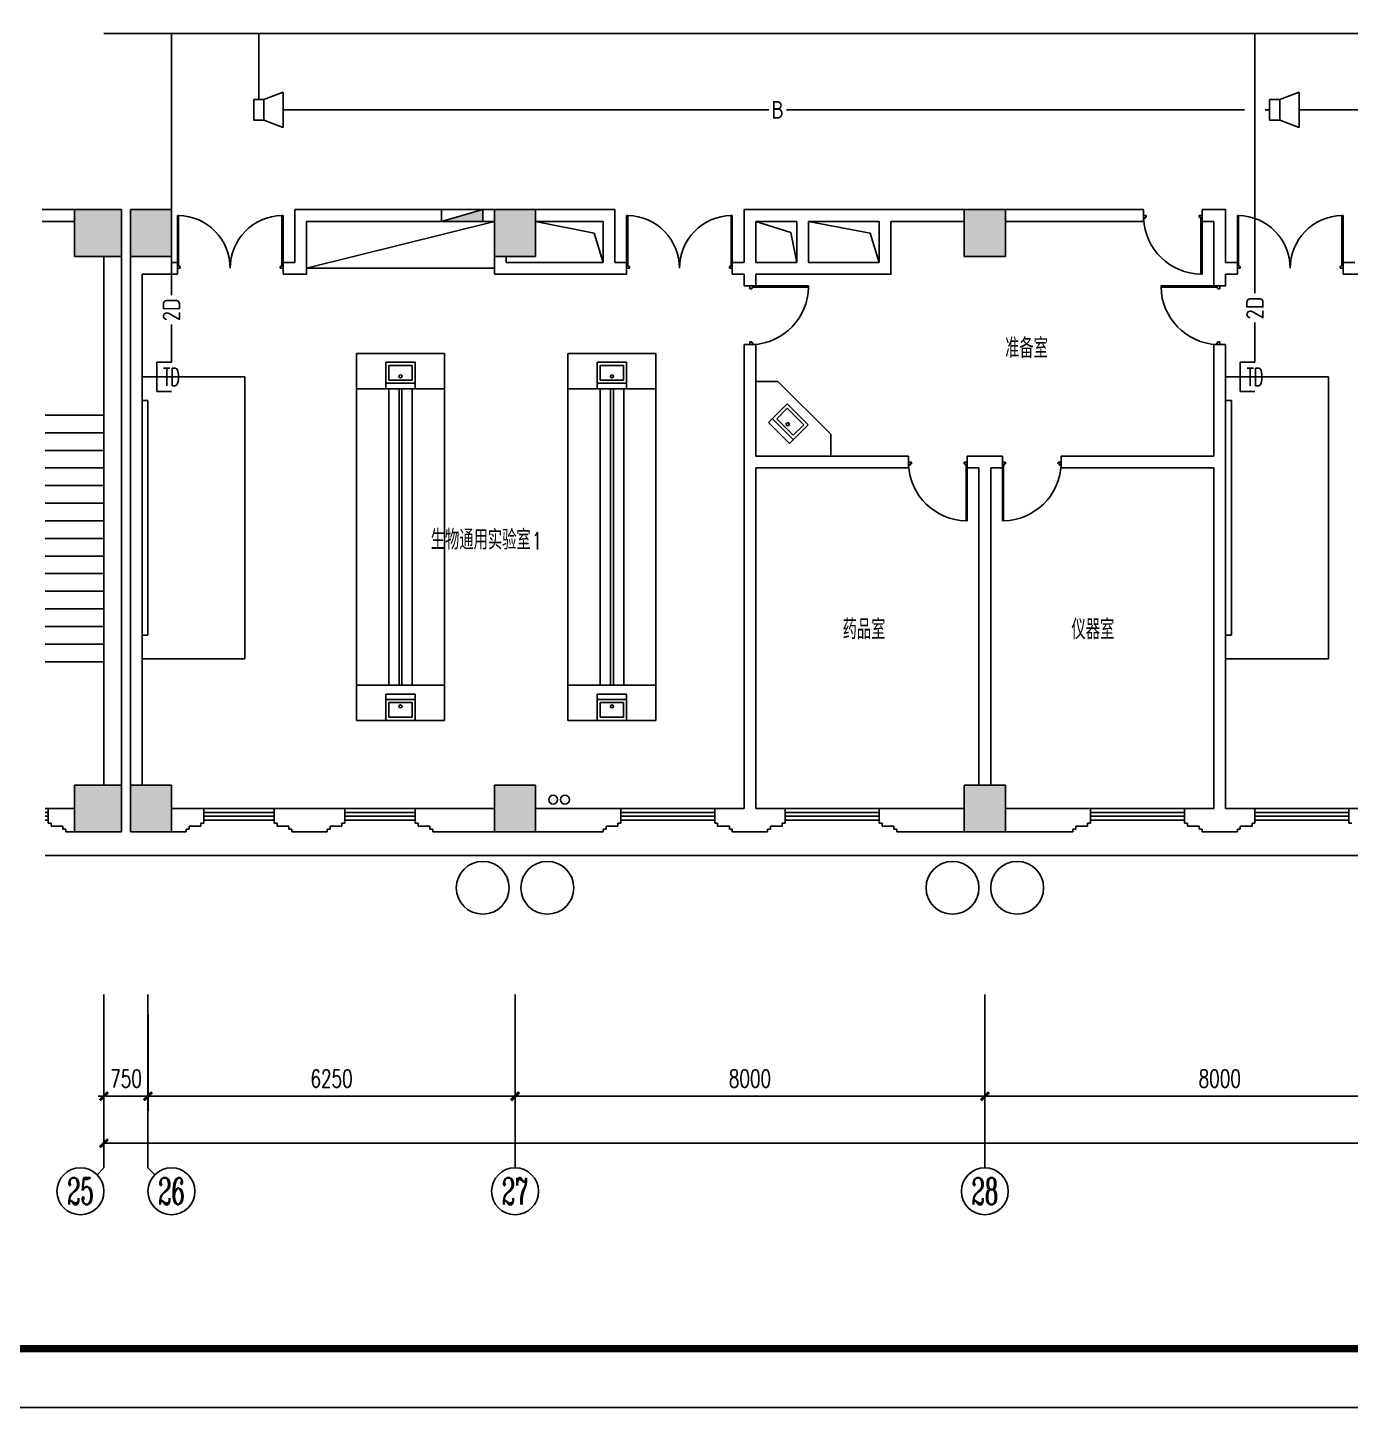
# Model space of a CAD drawing. Extents: x 190999 to 834799, y -200814 to 215286.
# Drawn here: x 563485 to 586010, y 71786 to 95286 of the extents above; entities that cross this region are included whole.
import ezdxf
from ezdxf.enums import TextEntityAlignment as Align

# ---------------------------------------------------------------- set-up
doc = ezdxf.new("R2010")
doc.units = 0
doc.header["$LTSCALE"] = 1000
doc.header["$MEASUREMENT"] = 0
for name, color, linetype in [('00-EQUIP', 3, 'Continuous'), ('00-SIG_TEXT', 7, 'Continuous'), ('00-WIRE-4', 6, 'Continuous'), ('A-墙线', 2, 'Continuous'), ('A-外包装修', 250, 'Continuous'), ('A-外窗', 145, 'Continuous'), ('A-家具', 250, 'Continuous'), ('A-门', 167, 'Continuous'), ('AXIS', 3, 'Continuous'), ('AXIS_TEXT', 7, 'Continuous'), ('COLUMN', 2, 'Continuous'), ('EQUIP_消火栓', 6, 'Continuous'), ('PUB_HATCH', 250, 'Continuous'), ('STAIR', 5, 'Continuous'), ('图框', 189, 'Continuous'), ('房间名称', 7, 'Continuous'), ('桥架', 1, 'Continuous'), ('洞口线', 177, 'Continuous'), ('雨水管', 3, 'Continuous')]:
    doc.layers.add(name, color=color, linetype=linetype)
doc.styles.add('-GBCBIGGBENOR', font='GBENOR.shx', dxfattribs={"bigfont": 'GBCBIG.shx'})
doc.styles.add('_COMPLEX', font='COMPLEX.shx', dxfattribs={"width": 0.5})
doc.styles.add('_TCH_AXIS', font='COMPLEX', dxfattribs={"bigfont": 'GBCBIG'})
doc.styles.add('_TCH_DIM', font='SIMPLEX', dxfattribs={"bigfont": 'GBCBIG'})
doc.styles.add('COMPLEX', font='COMPLEX')
doc.styles.add('DIM_FONT', font='SIMPLEX', dxfattribs={"width": 0.7, "bigfont": 'GBCBIG'})
doc.styles.get("Standard").update_dxf_attribs({"font": 'simhei.ttf'})
doc.styles.add('zz-1', font='arial.ttf', dxfattribs={"width": 0.8})
doc.dimstyles.new('DIMN', dxfattribs={"dimtxt": 300, "dimasz": 100, "dimexe": 250, "dimexo": 300, "dimgap": 150, "dimtad": 1, "dimdec": 0, "dimzin": 0, "dimdsep": 46, "dimtxsty": 'DIM_FONT', "dimblk": 'ARCHTICK', "dimcen": 0.09, "dimclrt": 7, "dimazin": 2, "dimtfac": 1, "dimtdec": 0, "dimtix": 1, "dimtmove": 2, "dimatfit": 3, "dimfxl": 0, "dimtolj": 1, "dimtzin": 0, "dimarcsym": 0})

# ---------------------------------------------------------------- blocks, each defined once
blk = doc.blocks.new('TJAD_TK_A0')
at = {"layer": '图框'}
blk.add_line((973, -441.7), (2162, -441.7), dxfattribs=at)
at = {"layer": '图框', "const_width": 1.2}
blk.add_lwpolyline([(2152, -431.7), (2152, 389.3), (998, 389.3), (998, -431.7)], close=True, dxfattribs=at)
blk = doc.blocks.new('m1000')
at = {"layer": 'A-墙线'}
for p, q in [((0, 0), (0, 200)), ((1000, 0), (1000, 200))]:
    blk.add_line(p, q, dxfattribs=at)
at = {"layer": 'A-门'}
for p, q in [((0, 1100), (0, 100)), ((0, 1100), (20, 1100)), ((20, 1100), (20, 150)), ((0, 150), (30, 150)), ((0, 100), (50, 100)), ((30, 150), (30, 130)), ((30, 130), (50, 130)), ((50, 130), (50, 100)), ((950, 130), (950, 100)), ((970, 130), (950, 130)), ((1000, 100), (950, 100)), ((970, 150), (970, 130)), ((1000, 150), (970, 150)), ((1000, 150), (1000, 100))]:
    blk.add_line(p, q, dxfattribs=at)
blk.add_arc((0, 100), 1000, 2.866, 88.854, dxfattribs=at)
blk = doc.blocks.new('m1800')
at = {"layer": 'A-墙线'}
for p, q in [((-900, -100), (-900, 100)), ((900, -100), (900, 100))]:
    blk.add_line(p, q, dxfattribs=at)
at = {"layer": 'A-门'}
for p, q in [((-900, 900), (-900, 0)), ((-900, 900), (-880, 900)), ((-880, 900), (-880, 50)), ((880, 900), (880, 50)), ((900, 900), (880, 900)), ((900, 900), (900, 0)), ((-900, 50), (-870, 50)), ((-900, 0), (-850, 0)), ((-870, 50), (-870, 30)), ((-870, 30), (-850, 30)), ((-850, 30), (-850, 0)), ((850, 30), (850, 0)), ((870, 30), (850, 30)), ((900, 0), (850, 0)), ((870, 50), (870, 30)), ((900, 50), (870, 50))]:
    blk.add_line(p, q, dxfattribs=at)
for centre, start, end in [((-900, 0), 0, 88.7267), ((900, 0), 91.2733, 180)]:
    blk.add_arc(centre, 900, start, end, dxfattribs=at)
blk = doc.blocks.new('$TwtSys$00000434')
for p, q in [((-0.5, 0.5), (-0.5, -0.5)), ((-0.5, -0.5), (0.5, 0.5)), ((0.5, 0.5), (-0.5, 0.5)), ((0.5, -0.5), (0.5, 0.5)), ((-0.5, -0.5), (0.5, -0.5))]:
    blk.add_line(p, q)
blk.add_solid([(0.5, -0.5), (0.5, 0.5), (-0.5, -0.5)])
blk = doc.blocks.new('_ArchTick')
at = {"const_width": 0.5}
blk.add_lwpolyline([(-0.7, -0.7), (0.7, 0.7)], dxfattribs=at)
blk = doc.blocks.new('*D261')
at = {"layer": 'AXIS', "color": 0, "lineweight": -2}
for p, q in [((579785, 78486), (579785, 76836)), ((587785, 78486), (587785, 76836)), ((579785, 77086), (587785, 77086))]:
    blk.add_line(p, q, dxfattribs=at)
at = {"layer": 'Defpoints', "color": 0}
for p in [(579785, 78786), (587785, 78786), (587785, 77086)]:
    blk.add_point(p, dxfattribs=at)
at = {"layer": 'AXIS', "color": 0, "lineweight": -2, "xscale": 100, "yscale": 100, "zscale": 100, "rotation": 180}
blk.add_blockref('_ArchTick', (579785, 77086), dxfattribs=at)
at = {"layer": 'AXIS', "color": 0, "lineweight": -2, "xscale": 100, "yscale": 100, "zscale": 100}
blk.add_blockref('_ArchTick', (587785, 77086), dxfattribs=at)
at = {"layer": 'AXIS', "color": 7, "insert": (583785, 77386), "char_height": 300, "attachment_point": 5, "style": 'DIM_FONT'}
blk.add_mtext('\\A1;8000', dxfattribs=at)
blk = doc.blocks.new('*D262')
at = {"layer": 'AXIS', "color": 0, "lineweight": -2}
for p, q in [((571785, 78486), (571785, 76836)), ((579785, 78486), (579785, 76836)), ((571785, 77086), (579785, 77086))]:
    blk.add_line(p, q, dxfattribs=at)
at = {"layer": 'Defpoints', "color": 0}
for p in [(571785, 78786), (579785, 78786), (579785, 77086)]:
    blk.add_point(p, dxfattribs=at)
at = {"layer": 'AXIS', "color": 0, "lineweight": -2, "xscale": 100, "yscale": 100, "zscale": 100, "rotation": 180}
blk.add_blockref('_ArchTick', (571785, 77086), dxfattribs=at)
at = {"layer": 'AXIS', "color": 0, "lineweight": -2, "xscale": 100, "yscale": 100, "zscale": 100}
blk.add_blockref('_ArchTick', (579785, 77086), dxfattribs=at)
at = {"layer": 'AXIS', "color": 7, "insert": (575785, 77386), "char_height": 300, "attachment_point": 5, "style": 'DIM_FONT'}
blk.add_mtext('\\A1;8000', dxfattribs=at)
blk = doc.blocks.new('*D263')
at = {"layer": 'AXIS', "color": 0, "lineweight": -2}
for p, q in [((565535, 78486), (565535, 76836)), ((571785, 78486), (571785, 76836)), ((565535, 77086), (571785, 77086))]:
    blk.add_line(p, q, dxfattribs=at)
at = {"layer": 'Defpoints', "color": 0}
for p in [(565535, 78786), (571785, 78786), (571785, 77086)]:
    blk.add_point(p, dxfattribs=at)
at = {"layer": 'AXIS', "color": 0, "lineweight": -2, "xscale": 100, "yscale": 100, "zscale": 100, "rotation": 180}
blk.add_blockref('_ArchTick', (565535, 77086), dxfattribs=at)
at = {"layer": 'AXIS', "color": 0, "lineweight": -2, "xscale": 100, "yscale": 100, "zscale": 100}
blk.add_blockref('_ArchTick', (571785, 77086), dxfattribs=at)
at = {"layer": 'AXIS', "color": 7, "insert": (568660, 77386), "char_height": 300, "attachment_point": 5, "style": 'DIM_FONT'}
blk.add_mtext('\\A1;6250', dxfattribs=at)
blk = doc.blocks.new('*D264')
at = {"layer": 'AXIS', "color": 0, "lineweight": -2}
for p, q in [((564785, 78486), (564785, 76836)), ((565535, 78486), (565535, 76836)), ((564785, 77086), (564685, 77086)), ((564785, 77086), (565535, 77086)), ((565535, 77086), (565635, 77086))]:
    blk.add_line(p, q, dxfattribs=at)
at = {"layer": 'Defpoints', "color": 0}
for p in [(564785, 78786), (565535, 78786), (565535, 77086)]:
    blk.add_point(p, dxfattribs=at)
at = {"layer": 'AXIS', "color": 0, "lineweight": -2, "xscale": 100, "yscale": 100, "zscale": 100}
blk.add_blockref('_ArchTick', (564785, 77086), dxfattribs=at)
at = {"layer": 'AXIS', "color": 0, "lineweight": -2, "xscale": 100, "yscale": 100, "zscale": 100, "rotation": 180}
blk.add_blockref('_ArchTick', (565535, 77086), dxfattribs=at)
at = {"layer": 'AXIS', "color": 7, "insert": (565160, 77386), "char_height": 300, "attachment_point": 5, "style": 'DIM_FONT'}
blk.add_mtext('\\A1;750', dxfattribs=at)
blk = doc.blocks.new('*D265')
at = {"layer": 'AXIS', "color": 0, "lineweight": -2}
for p, q in [((564785, 78486), (564785, 76036)), ((638085, 78486), (638085, 76036)), ((564785, 76286), (638085, 76286))]:
    blk.add_line(p, q, dxfattribs=at)
at = {"layer": 'Defpoints', "color": 0}
for p in [(564785, 78786), (638085, 78786), (638085, 76286)]:
    blk.add_point(p, dxfattribs=at)
at = {"layer": 'AXIS', "color": 0, "lineweight": -2, "xscale": 100, "yscale": 100, "zscale": 100, "rotation": 180}
blk.add_blockref('_ArchTick', (564785, 76286), dxfattribs=at)
at = {"layer": 'AXIS', "color": 0, "lineweight": -2, "xscale": 100, "yscale": 100, "zscale": 100}
blk.add_blockref('_ArchTick', (638085, 76286), dxfattribs=at)
at = {"layer": 'AXIS', "color": 7, "insert": (601435, 76586), "char_height": 300, "attachment_point": 5, "style": 'DIM_FONT'}
blk.add_mtext('\\A1;73300', dxfattribs=at)
blk = doc.blocks.new('_AXISO')
blk.add_circle((0, 0), 0.5)
at = {"layer": 'AXIS_TEXT', "style": 'COMPLEX', "width": 1.041667}
blk.add_attdef('A', text='', height=0.56, dxfattribs=at).set_placement((-0.25, -0.28), (0.25, -0.28), align=Align.FIT)
blk = doc.blocks.new('$plan$00001609')
at = {"linetype": 'Continuous'}
for p, q in [((0, -251), (0, 251)), ((0, 251), (450, 251)), ((93, -251), (93, 251)), ((450, 251), (450, -251)), ((146, -199), (146, 199)), ((146, 199), (397, 199)), ((397, 199), (397, -199)), ((146, -199), (397, -199)), ((0, -251), (450, -251))]:
    blk.add_line(p, q, dxfattribs=at)
blk.add_line((238, 2), (238, 0))
blk.add_arc((212, 0), 26, 4.716, 0, dxfattribs=at)
at = {"style": 'zz-1'}
for tag in ['YSIZE', 'XSIZE']:
    blk.add_attdef(tag, (0, 0), '', height=0.5, dxfattribs=at)
blk = doc.blocks.new('_LINKPT1')
at = {"color": 0}
blk.add_line((0, 0), (0, 0), dxfattribs=at)
blk = doc.blocks.new('IO37IMB6')
for p, q in [((-0.5, 0.499), (-0.5, 0.999)), ((0.5, 0.999), (0.5, 0.499)), ((0.5, 0.499), (-0.5, 0.499)), ((0, 0.5), (0, 0))]:
    blk.add_line(p, q)
at = {"xscale": 0.002, "yscale": 0.002, "zscale": 0.002}
for p in [(0, 1.384), (-0.5, 0.499), (0.5, 0.499), (0, 0)]:
    blk.add_blockref('_LINKPT1', p, dxfattribs=at)
at = {"style": '_COMPLEX', "width": 0.6, "flags": 8}
blk.add_attdef('$TEXT$', text='', height=0.6, dxfattribs=at).set_placement((0, 1), align=Align.MIDDLE_CENTER)
at = {"flags": 9}
blk.add_attdef('A', (0, 0), '', height=0.00002, dxfattribs=at)
blk = doc.blocks.new('OS28WV87')
for p, q in [((0.35, 0.35), (1, 0.6)), ((1, 0.6), (1, -0.6)), ((0, 0.35), (0, -0.35)), ((0, 0.35), (0.35, 0.35)), ((0.35, 0.35), (0.35, -0.35)), ((0.35, -0.35), (0, -0.35)), ((1, -0.6), (0.35, -0.35))]:
    blk.add_line(p, q)
at = {"xscale": 0.002, "yscale": 0.002, "zscale": 0.002}
for p in [(0, 0), (0.175, 0.35), (1, 0), (0.175, -0.35)]:
    blk.add_blockref('_LINKPT1', p, dxfattribs=at)
at = {"flags": 9}
blk.add_attdef('A', (0, 0), '', height=0.00002, dxfattribs=at)

msp = doc.modelspace()

# ---------------------------------------------------------------- hatches: boundary and pattern name
at = {"layer": 'PUB_HATCH'}
for points in [[(564284.6, 91386.5), (565084.6, 91386.5), (565084.6, 92186.5), (564284.6, 92186.5)], [(565234.6, 91386.5), (565934.6, 91386.5), (565934.6, 92186.5), (565234.6, 92186.5)], [(571434.6, 91386.5), (572134.6, 91386.5), (572134.6, 92186.5), (571434.6, 92186.5)], [(579434.6, 91386.5), (580134.6, 91386.5), (580134.6, 92186.5), (579434.6, 92186.5)], [(564284.6, 81586.5), (565084.6, 81586.5), (565084.6, 82386.5), (564284.6, 82386.5)], [(565234.6, 81586.5), (565934.6, 81586.5), (565934.6, 82386.5), (565234.6, 82386.5)], [(571434.6, 81586.5), (572134.6, 81586.5), (572134.6, 82386.5), (571434.6, 82386.5)], [(579434.6, 81586.5), (580134.6, 81586.5), (580134.6, 82386.5), (579434.6, 82386.5)]]:
    msp.add_hatch(color=256, dxfattribs=at).paths.add_polyline_path(points)

# ---------------------------------------------------------------- linework, layer by layer
at = {"layer": '00-WIRE-4'}
for p, q in [((565934.1, 90732.1), (565934.1, 95186.5)), ((567422.1, 94061.5), (567422.1, 95186.5)), ((584384.1, 90761.9), (584384.1, 95186.5)), ((567834.6, 93886.5), (576104.3, 93886.5)), ((576409.3, 93886.5), (584209.1, 93886.5)), ((584559.1, 93886.5), (584634.6, 93886.5)), ((585134.6, 93886.5), (593635.5, 93886.5)), ((584384.1, 89586.5), (584384.1, 90261.3)), ((565934.1, 89586.5), (565934.1, 90231.5))]:
    msp.add_line(p, q, dxfattribs=at)
at = {"layer": 'A-墙线'}
for p, q in [((563734.6, 92186.5), (564284.6, 92186.5)), ((571434.6, 92186.5), (568034.6, 92186.5)), ((568034.6, 91286.5), (568034.6, 92186.5)), ((572134.6, 92186.5), (573484.6, 92186.5)), ((573484.6, 91286.5), (573484.6, 92186.5)), ((575684.6, 91286.5), (575684.6, 92186.5)), ((575684.6, 92186.5), (579434.6, 92186.5)), ((582484.6, 92186.5), (580134.6, 92186.5)), ((583884.6, 92186.5), (583484.6, 92186.5)), ((583884.6, 91286.5), (583884.6, 92186.5)), ((563734.6, 91986.5), (564284.6, 91986.5)), ((571434.6, 91986.5), (568234.6, 91986.5)), ((568234.6, 91086.5), (568234.6, 91986.5)), ((572134.6, 91986.5), (573284.6, 91986.5)), ((573284.6, 91286.5), (573284.6, 91986.5)), ((575884.6, 91286.5), (575884.6, 91986.5)), ((575884.6, 91986.5), (576584.6, 91986.5)), ((576783.2, 91986.5), (577984.6, 91986.5)), ((578184.6, 91986.5), (579434.6, 91986.5)), ((582484.6, 91986.5), (580134.6, 91986.5)), ((583684.6, 91986.5), (583484.6, 91986.5)), ((583684.6, 90886.5), (583684.6, 91986.5)), ((564784.6, 91386.5), (564784.6, 82386.5)), ((565084.6, 91386.5), (565084.6, 82286.5)), ((565234.6, 91386.5), (565234.6, 82386.5)), ((565934.6, 91386.5), (565934.6, 91286.5)), ((565934.6, 91286.5), (566034.6, 91286.5)), ((567834.6, 91286.5), (568034.6, 91286.5)), ((571434.6, 91086.5), (571434.6, 91386.5)), ((571634.6, 91286.5), (571634.6, 91386.5)), ((573284.6, 91286.5), (571634.6, 91286.5)), ((573684.6, 91286.5), (573484.6, 91286.5)), ((575684.6, 91286.5), (575484.6, 91286.5)), ((583884.6, 91286.5), (584084.6, 91286.5)), ((585884.6, 91286.5), (586084.6, 91286.5)), ((565434.6, 91086.5), (565434.6, 82386.5)), ((566034.6, 91086.5), (565434.6, 91086.5)), ((567834.6, 91086.5), (568234.6, 91086.5)), ((573684.6, 91086.5), (571434.6, 91086.5)), ((575484.6, 91086.5), (575684.6, 91086.5)), ((575684.6, 90886.5), (575684.6, 91086.5)), ((575884.6, 90886.5), (575884.6, 91086.5)), ((583884.6, 90886.5), (583884.6, 91086.5)), ((584084.6, 91086.5), (583884.6, 91086.5)), ((585884.6, 91086.5), (588134.6, 91086.5)), ((575684.6, 81986.5), (575684.6, 89886.5)), ((575884.6, 87986.5), (575884.6, 89886.5)), ((583684.6, 87986.5), (583684.6, 89886.5)), ((583884.6, 81986.5), (583884.6, 89886.5)), ((575884.6, 87986.5), (578484.6, 87986.5)), ((579484.6, 87986.5), (580084.6, 87986.5)), ((581084.6, 87986.5), (583684.6, 87986.5)), ((575884.6, 81986.5), (575884.6, 87786.5)), ((575884.6, 87786.5), (578484.6, 87786.5)), ((579484.6, 87786.5), (579684.6, 87786.5)), ((579684.6, 82386.5), (579684.6, 87786.5)), ((579884.6, 87786.5), (580084.6, 87786.5)), ((579884.6, 82386.5), (579884.6, 87786.5)), ((581084.6, 87786.5), (583684.6, 87786.5)), ((583684.6, 81986.5), (583684.6, 87786.5)), ((563834.6, 81986.5), (564284.6, 81986.5)), ((563834.6, 81736.5), (563834.6, 81986.5)), ((566484.6, 81986.5), (565934.6, 81986.5)), ((566484.6, 81736.5), (566484.6, 81986.5)), ((568884.6, 81986.5), (567684.6, 81986.5)), ((567684.6, 81736.5), (567684.6, 81986.5)), ((568884.6, 81736.5), (568884.6, 81986.5)), ((571434.6, 81986.5), (570084.6, 81986.5)), ((570084.6, 81736.5), (570084.6, 81986.5)), ((573584.6, 81986.5), (572134.6, 81986.5)), ((573584.6, 81736.5), (573584.6, 81986.5)), ((575684.6, 81986.5), (575184.6, 81986.5)), ((575184.6, 81736.5), (575184.6, 81986.5)), ((576384.6, 81986.5), (575884.6, 81986.5)), ((576384.6, 81736.5), (576384.6, 81986.5)), ((579434.6, 81986.5), (577984.6, 81986.5)), ((577984.6, 81736.5), (577984.6, 81986.5)), ((580134.6, 81986.5), (581584.6, 81986.5)), ((581584.6, 81736.5), (581584.6, 81986.5)), ((583184.6, 81986.5), (583684.6, 81986.5)), ((583184.6, 81736.5), (583184.6, 81986.5)), ((583884.6, 81986.5), (584384.6, 81986.5)), ((584384.6, 81736.5), (584384.6, 81986.5)), ((585984.6, 81986.5), (587434.6, 81986.5)), ((585984.6, 81736.5), (585984.6, 81986.5)), ((563884.6, 81736.5), (563834.6, 81736.5)), ((563884.6, 81686.5), (563884.6, 81736.5)), ((564084.6, 81686.5), (563884.6, 81686.5)), ((564084.6, 81636.5), (564084.6, 81686.5)), ((564134.6, 81636.5), (564084.6, 81636.5)), ((564134.6, 81586.5), (564134.6, 81636.5)), ((564134.6, 81586.5), (564384.6, 81586.5)), ((566184.6, 81586.5), (565934.6, 81586.5)), ((566184.6, 81586.5), (566184.6, 81636.5)), ((566184.6, 81636.5), (566234.6, 81636.5)), ((566234.6, 81636.5), (566234.6, 81686.5)), ((566234.6, 81686.5), (566434.6, 81686.5)), ((566434.6, 81736.5), (566484.6, 81736.5)), ((566434.6, 81686.5), (566434.6, 81736.5)), ((567734.6, 81736.5), (567684.6, 81736.5)), ((567734.6, 81686.5), (567734.6, 81736.5)), ((567934.6, 81686.5), (567734.6, 81686.5)), ((567934.6, 81636.5), (567934.6, 81686.5)), ((567984.6, 81636.5), (567934.6, 81636.5)), ((567984.6, 81586.5), (567984.6, 81636.5)), ((568584.6, 81586.5), (567984.6, 81586.5)), ((568584.6, 81586.5), (568584.6, 81636.5)), ((568584.6, 81636.5), (568634.6, 81636.5)), ((568634.6, 81636.5), (568634.6, 81686.5)), ((568634.6, 81686.5), (568834.6, 81686.5)), ((568834.6, 81736.5), (568884.6, 81736.5)), ((568834.6, 81686.5), (568834.6, 81736.5)), ((570134.6, 81736.5), (570084.6, 81736.5)), ((570134.6, 81686.5), (570134.6, 81736.5)), ((570334.6, 81686.5), (570134.6, 81686.5)), ((570334.6, 81636.5), (570334.6, 81686.5)), ((570384.6, 81636.5), (570334.6, 81636.5)), ((570384.6, 81586.5), (570384.6, 81636.5)), ((571434.6, 81586.5), (570384.6, 81586.5)), ((573284.6, 81586.5), (572134.6, 81586.5)), ((573284.6, 81586.5), (573284.6, 81636.5)), ((573284.6, 81636.5), (573334.6, 81636.5)), ((573334.6, 81636.5), (573334.6, 81686.5)), ((573334.6, 81686.5), (573534.6, 81686.5)), ((573534.6, 81736.5), (573584.6, 81736.5)), ((573534.6, 81686.5), (573534.6, 81736.5)), ((575234.6, 81736.5), (575184.6, 81736.5)), ((575234.6, 81686.5), (575234.6, 81736.5)), ((575434.6, 81686.5), (575234.6, 81686.5)), ((575434.6, 81636.5), (575434.6, 81686.5)), ((575484.6, 81636.5), (575434.6, 81636.5)), ((575484.6, 81586.5), (575484.6, 81636.5)), ((576084.6, 81586.5), (575484.6, 81586.5)), ((576084.6, 81586.5), (576084.6, 81636.5)), ((576084.6, 81636.5), (576134.6, 81636.5)), ((576134.6, 81636.5), (576134.6, 81686.5)), ((576134.6, 81686.5), (576334.6, 81686.5)), ((576334.6, 81736.5), (576384.6, 81736.5)), ((576334.6, 81686.5), (576334.6, 81736.5)), ((578034.6, 81736.5), (577984.6, 81736.5)), ((578034.6, 81686.5), (578034.6, 81736.5)), ((578234.6, 81686.5), (578034.6, 81686.5)), ((578234.6, 81636.5), (578234.6, 81686.5)), ((578284.6, 81636.5), (578234.6, 81636.5)), ((578284.6, 81586.5), (578284.6, 81636.5)), ((579434.6, 81586.5), (578284.6, 81586.5)), ((580134.6, 81586.5), (581284.6, 81586.5)), ((581284.6, 81586.5), (581284.6, 81636.5)), ((581284.6, 81636.5), (581334.6, 81636.5)), ((581334.6, 81636.5), (581334.6, 81686.5)), ((581334.6, 81686.5), (581534.6, 81686.5)), ((581534.6, 81736.5), (581584.6, 81736.5)), ((581534.6, 81686.5), (581534.6, 81736.5)), ((583234.6, 81736.5), (583184.6, 81736.5)), ((583234.6, 81686.5), (583234.6, 81736.5)), ((583434.6, 81686.5), (583234.6, 81686.5)), ((583434.6, 81636.5), (583434.6, 81686.5)), ((583484.6, 81636.5), (583434.6, 81636.5)), ((583484.6, 81586.5), (583484.6, 81636.5)), ((583484.6, 81586.5), (584084.6, 81586.5)), ((584084.6, 81586.5), (584084.6, 81636.5)), ((584084.6, 81636.5), (584134.6, 81636.5)), ((584134.6, 81636.5), (584134.6, 81686.5)), ((584134.6, 81686.5), (584334.6, 81686.5)), ((584334.6, 81736.5), (584384.6, 81736.5)), ((584334.6, 81686.5), (584334.6, 81736.5)), ((586034.6, 81736.5), (585984.6, 81736.5))]:
    msp.add_line(p, q, dxfattribs=at)
for points in [[(575884.6, 91286.5), (576584.6, 91286.5), (576584.6, 91986.5)], [(575884.6, 91086.5), (578184.6, 91086.5), (578184.6, 91986.5)], [(576784.6, 91286.5), (576784.6, 91986.5)], [(576784.6, 91286.5), (577984.6, 91286.5), (577984.6, 91986.5)]]:
    msp.add_lwpolyline(points, dxfattribs=at)
at = {"layer": 'A-外包装修'}
msp.add_line((628484.6, 81186.5), (563784.6, 81186.5), dxfattribs=at)
for centre in [(571234.6, 80636.5), (572334.6, 80636.5), (579234.6, 80636.5), (580334.6, 80636.5)]:
    msp.add_circle(centre, 450, dxfattribs=at)
at = {"layer": 'A-外窗'}
for p, q in [((563784.6, 81986.5), (563834.6, 81986.5)), ((563784.6, 81916.5), (563834.6, 81916.5)), ((563784.6, 81856.5), (563834.6, 81856.5)), ((563784.6, 81786.5), (563834.6, 81786.5)), ((566484.6, 81986.5), (567684.6, 81986.5)), ((566484.6, 81916.5), (567684.6, 81916.5)), ((566484.6, 81856.5), (567684.6, 81856.5)), ((566484.6, 81786.5), (567684.6, 81786.5)), ((570084.6, 81986.5), (568884.6, 81986.5)), ((570084.6, 81916.5), (568884.6, 81916.5)), ((570084.6, 81856.5), (568884.6, 81856.5)), ((570084.6, 81786.5), (568884.6, 81786.5)), ((573584.6, 81986.5), (575184.6, 81986.5)), ((573584.6, 81916.5), (575184.6, 81916.5)), ((573584.6, 81856.5), (575184.6, 81856.5)), ((573584.6, 81786.5), (575184.6, 81786.5)), ((577984.6, 81986.5), (576384.6, 81986.5)), ((577984.6, 81916.5), (576384.6, 81916.5)), ((577984.6, 81856.5), (576384.6, 81856.5)), ((577984.6, 81786.5), (576384.6, 81786.5)), ((581584.6, 81986.5), (583184.6, 81986.5)), ((581584.6, 81916.5), (583184.6, 81916.5)), ((581584.6, 81856.5), (583184.6, 81856.5)), ((581584.6, 81786.5), (583184.6, 81786.5)), ((585984.6, 81986.5), (584384.6, 81986.5)), ((585984.6, 81916.5), (584384.6, 81916.5)), ((585984.6, 81856.5), (584384.6, 81856.5)), ((585984.6, 81786.5), (584384.6, 81786.5))]:
    msp.add_line(p, q, dxfattribs=at)
at = {"layer": 'A-家具'}
for p, q in [((568234.6, 91186.5), (571434.6, 91986.5)), ((571434.6, 91186.5), (568234.6, 91186.5)), ((569084.6, 89736.5), (569084.6, 83486.5)), ((569084.6, 89736.5), (570584.6, 89736.5)), ((570584.6, 89736.5), (570584.6, 83486.5)), ((572684.6, 89736.5), (572684.6, 83486.5)), ((572684.6, 89736.5), (574184.6, 89736.5)), ((574184.6, 89736.5), (574184.6, 83486.5)), ((565434.6, 89336.5), (567184.6, 89336.5)), ((567184.6, 89336.5), (567184.6, 84536.5)), ((583884.6, 89336.5), (585634.6, 89336.5)), ((585634.6, 89336.5), (585634.6, 84536.5)), ((569084.6, 89136.5), (570584.6, 89136.5)), ((569634.6, 89136.5), (569634.6, 84086.5)), ((569809.6, 89136.5), (569809.6, 84086.5)), ((569859.6, 89136.5), (569859.6, 84086.5)), ((570034.6, 89136.5), (570034.6, 84086.5)), ((572684.6, 89136.5), (574184.6, 89136.5)), ((573234.6, 89136.5), (573234.6, 84086.5)), ((573409.6, 89136.5), (573409.6, 84086.5)), ((573459.6, 89136.5), (573459.6, 84086.5)), ((573634.6, 89136.5), (573634.6, 84086.5)), ((576259.6, 89261.5), (575884.6, 89261.5)), ((577159.6, 88361.5), (576259.6, 89261.5)), ((565434.6, 88936.5), (565534.6, 88936.5)), ((565534.6, 88936.5), (565534.6, 84936.5)), ((583884.6, 88936.5), (583984.6, 88936.5)), ((583984.6, 88936.5), (583984.6, 84936.5)), ((577159.6, 88361.5), (577159.6, 87986.5)), ((565434.6, 84936.5), (565534.6, 84936.5)), ((583884.6, 84936.5), (583984.6, 84936.5)), ((565434.6, 84536.5), (567184.6, 84536.5)), ((583884.6, 84536.5), (585634.6, 84536.5)), ((569084.6, 84086.5), (570584.6, 84086.5)), ((572684.6, 84086.5), (574184.6, 84086.5)), ((569084.6, 83486.5), (570584.6, 83486.5)), ((572684.6, 83486.5), (574184.6, 83486.5))]:
    msp.add_line(p, q, dxfattribs=at)
at = {"layer": 'AXIS'}
for p, q in [((564784.6, 78816.5), (564784.6, 75867.4)), ((565534.6, 78816.5), (565534.6, 75867.4)), ((571784.6, 78816.5), (571784.6, 75867.4)), ((579784.6, 78816.5), (579784.6, 75867.4)), ((564667.4, 75750.2), (564784.6, 75867.4)), ((565651.7, 75750.2), (565534.6, 75867.4))]:
    msp.add_line(p, q, dxfattribs=at)
at = {"layer": 'COLUMN'}
for p, q in [((565084.6, 92186.5), (564284.6, 92186.5)), ((564284.6, 92186.5), (564284.6, 91386.5)), ((565084.6, 91386.5), (565084.6, 92186.5)), ((565934.6, 92186.5), (565234.6, 92186.5)), ((565234.6, 92186.5), (565234.6, 91386.5)), ((565934.6, 91386.5), (565934.6, 92186.5)), ((572134.6, 92186.5), (571434.6, 92186.5)), ((571434.6, 92186.5), (571434.6, 91386.5)), ((572134.6, 91386.5), (572134.6, 92186.5)), ((580134.6, 92186.5), (579434.6, 92186.5)), ((579434.6, 92186.5), (579434.6, 91386.5)), ((580134.6, 91386.5), (580134.6, 92186.5)), ((564284.6, 91386.5), (565084.6, 91386.5)), ((565234.6, 91386.5), (565934.6, 91386.5)), ((571434.6, 91386.5), (572134.6, 91386.5)), ((579434.6, 91386.5), (580134.6, 91386.5)), ((565084.6, 82386.5), (564284.6, 82386.5)), ((564284.6, 82386.5), (564284.6, 81586.5)), ((565084.6, 81586.5), (565084.6, 82386.5)), ((565934.6, 82386.5), (565234.6, 82386.5)), ((565234.6, 82386.5), (565234.6, 81586.5)), ((565934.6, 81586.5), (565934.6, 82386.5)), ((572134.6, 82386.5), (571434.6, 82386.5)), ((571434.6, 82386.5), (571434.6, 81586.5)), ((572134.6, 81586.5), (572134.6, 82386.5)), ((580134.6, 82386.5), (579434.6, 82386.5)), ((579434.6, 82386.5), (579434.6, 81586.5)), ((580134.6, 81586.5), (580134.6, 82386.5)), ((564284.6, 81586.5), (565084.6, 81586.5)), ((565234.6, 81586.5), (565934.6, 81586.5)), ((571434.6, 81586.5), (572134.6, 81586.5)), ((579434.6, 81586.5), (580134.6, 81586.5))]:
    msp.add_line(p, q, dxfattribs=at)
at = {"layer": 'STAIR'}
for p, q in [((563784.6, 88686.5), (564784.6, 88686.5)), ((564784.6, 84486.5), (564784.6, 88686.5)), ((563784.6, 88386.5), (564784.6, 88386.5)), ((563784.6, 88086.5), (564784.6, 88086.5)), ((563784.6, 87786.5), (564784.6, 87786.5)), ((563784.6, 87486.5), (564784.6, 87486.5)), ((563784.6, 87186.5), (564784.6, 87186.5)), ((563784.6, 86886.5), (564784.6, 86886.5)), ((563784.6, 86586.5), (564784.6, 86586.5)), ((563784.6, 86286.5), (564784.6, 86286.5)), ((563784.6, 85986.5), (564784.6, 85986.5)), ((563784.6, 85686.5), (564784.6, 85686.5)), ((563784.6, 85386.5), (564784.6, 85386.5)), ((563784.6, 85086.5), (564784.6, 85086.5)), ((563784.6, 84786.5), (564784.6, 84786.5)), ((563784.6, 84486.5), (564784.6, 84486.5))]:
    msp.add_line(p, q, dxfattribs=at)
at = {"layer": '桥架'}
msp.add_line((564784.6, 95186.5), (637484.6, 95186.5), dxfattribs=at)
at = {"layer": '洞口线', "ltscale": 2}
for points in [[(573284.6, 91286.5), (573130.5, 91784.8), (572134.6, 91986.5)], [(576584.6, 91286.5), (576481.8, 91799.3), (575884.6, 91986.5)], [(577984.6, 91286.5), (577830.5, 91784.8), (576783.2, 91986.5)]]:
    msp.add_lwpolyline(points, dxfattribs=at)
at = {"layer": '雨水管'}
for centre in [(572434.6, 82136.5), (572634.6, 82136.5)]:
    msp.add_circle(centre, 75, dxfattribs=at)

# ---------------------------------------------------------------- block references
at = {"layer": '00-EQUIP', "xscale": 500, "yscale": 500, "zscale": 500}
for p in [(567334.6, 93886.5), (584634.6, 93886.5)]:
    msp.add_blockref('OS28WV87', p, dxfattribs=at)
at = {"layer": '00-EQUIP'}
ref = msp.add_blockref('IO37IMB6', (565434.6, 89336.5), dxfattribs=dict(at, xscale=500, yscale=500, zscale=500, rotation=270))
ref.add_attrib('$TEXT$', 'TD', dxfattribs={"layer": '0', "height": 300, "style": '_COMPLEX', "width": 0.6, "flags": 8}).set_placement((565934.6, 89336.5), align=Align.MIDDLE_CENTER)
ref = msp.add_blockref('IO37IMB6', (583884.6, 89336.5), dxfattribs=dict(at, xscale=500, yscale=500, zscale=500, rotation=270))
ref.add_attrib('$TEXT$', 'TD', dxfattribs={"layer": '0', "height": 300, "style": '_COMPLEX', "width": 0.6, "flags": 8}).set_placement((584384.6, 89336.5), align=Align.MIDDLE_CENTER)
at = {"layer": 'A-家具'}
for p, rotation in [((569834.6, 89136.5), 90), ((573434.6, 89136.5), 90), ((576279.2, 88381.2), 45.00000000000003)]:
    msp.add_blockref('$plan$00001609', p, dxfattribs=dict(at, rotation=rotation))
at = {"layer": 'A-家具', "yscale": -1, "rotation": 270}
for p in [(569834.6, 83936.5), (573434.6, 83936.5)]:
    msp.add_blockref('$plan$00001609', p, dxfattribs=at)
at = {"layer": 'A-门'}
for p, rotation in [((583484.6, 92186.5), 180), ((575684.6, 90886.5), 270), ((579484.6, 87986.5), 180)]:
    msp.add_blockref('m1000', p, dxfattribs=dict(at, rotation=rotation))
for p in [(566934.6, 91186.5), (584984.6, 91186.5)]:
    msp.add_blockref('m1800', p, dxfattribs=at)
at = {"layer": 'A-门', "xscale": -1}
msp.add_blockref('m1800', (574584.6, 91186.5), dxfattribs=at)
for p, rotation in [((583884.6, 90886.5), 90), ((580084.6, 87986.5), 180)]:
    msp.add_blockref('m1000', p, dxfattribs=dict(at, rotation=rotation))
at = {"layer": 'AXIS'}
ref = msp.add_blockref('_AXISO', (564384.6, 75467.4), dxfattribs=dict(at, xscale=800, yscale=800, zscale=800))
ref.add_attrib('A', '25', dxfattribs={"layer": 'AXIS_TEXT', "height": 452.55, "style": '_TCH_AXIS', "width": 0.617647}).set_placement((564158.3, 75241.1), (564610.9, 75241.1), align=Align.FIT)
ref = msp.add_blockref('_AXISO', (565934.6, 75467.4), dxfattribs=dict(at, xscale=800, yscale=800, zscale=800))
ref.add_attrib('A', '26', dxfattribs={"layer": 'AXIS_TEXT', "height": 452.55, "style": '_TCH_AXIS', "width": 0.617647}).set_placement((565708.3, 75241.1), (566160.9, 75241.1), align=Align.FIT)
ref = msp.add_blockref('_AXISO', (571784.6, 75467.4), dxfattribs=dict(at, xscale=800, yscale=800, zscale=800))
ref.add_attrib('A', '27', dxfattribs={"layer": 'AXIS_TEXT', "height": 452.55, "style": '_TCH_AXIS', "width": 0.617647}).set_placement((571558.3, 75241.1), (572010.9, 75241.1), align=Align.FIT)
ref = msp.add_blockref('_AXISO', (579784.6, 75467.4), dxfattribs=dict(at, xscale=800, yscale=800, zscale=800))
ref.add_attrib('A', '28', dxfattribs={"layer": 'AXIS_TEXT', "height": 452.55, "style": '_TCH_AXIS', "width": 0.617647}).set_placement((579558.3, 75241.1), (580010.9, 75241.1), align=Align.FIT)
at = {"layer": 'EQUIP_消火栓', "xscale": 700, "yscale": 200, "zscale": 700}
msp.add_blockref('$TwtSys$00000434', (570884.6, 92086.5), dxfattribs=at)
at = {"layer": '图框', "xscale": 100, "yscale": 100, "zscale": 100}
msp.add_blockref('TJAD_TK_A0', (450398.6, 115956.8), dxfattribs=at)

# ---------------------------------------------------------------- texts
at = {"layer": '00-SIG_TEXT', "style": '-GBCBIGGBENOR'}
msp.add_text('B', height=300, dxfattribs=at).set_placement((576256.8, 93886.5), align=Align.MIDDLE_CENTER)
for p in [(565934.1, 90481.8), (584384.1, 90511.6)]:
    msp.add_text('2D', height=300, rotation=90, dxfattribs=at).set_placement(p, align=Align.MIDDLE_CENTER)
at = {"layer": '房间名称', "style": '_TCH_DIM'}
for s, p in [('准备室', (580129.7, 89659.7)), ('生物通用实验室', (570349.9, 86395.2)), ('药品室', (577363.1, 84869.6)), ('仪器室', (581260.1, 84869.6))]:
    msp.add_text(s, height=337.59, dxfattribs=at).set_placement(p)
at = {"layer": '房间名称', "style": '_TCH_DIM', "width": 0.705882}
msp.add_text('1', height=297.5, dxfattribs=at).set_placement((572070.1, 86395.2))

# ---------------------------------------------------------------- dimensions: what is measured, and where the dimension line sits
at = {"layer": 'AXIS'}
for p1, p2, distance, picture, middle in [((564784.6, 78786.5), (565534.6, 78786.5), -1700, '*D264', (565159.6, 77386.5)), ((564784.6, 78786.5), (638084.6, 78786.5), -2500, '*D265', (601434.6, 76586.5)), ((565534.6, 78786.5), (571784.6, 78786.5), -1700, '*D263', (568659.6, 77386.5)), ((571784.6, 78786.5), (579784.6, 78786.5), -1700, '*D262', (575784.6, 77386.5)), ((579784.6, 78786.5), (587784.6, 78786.5), -1700, '*D261', (583784.6, 77386.5))]:
    dim = msp.add_aligned_dim(p1=p1, p2=p2, distance=distance, dimstyle='DIMN', dxfattribs=at)
    dim.commit()
    dim.dimension.update_dxf_attribs({"geometry": picture, "text_midpoint": middle})

doc.saveas('drawing.dxf')
